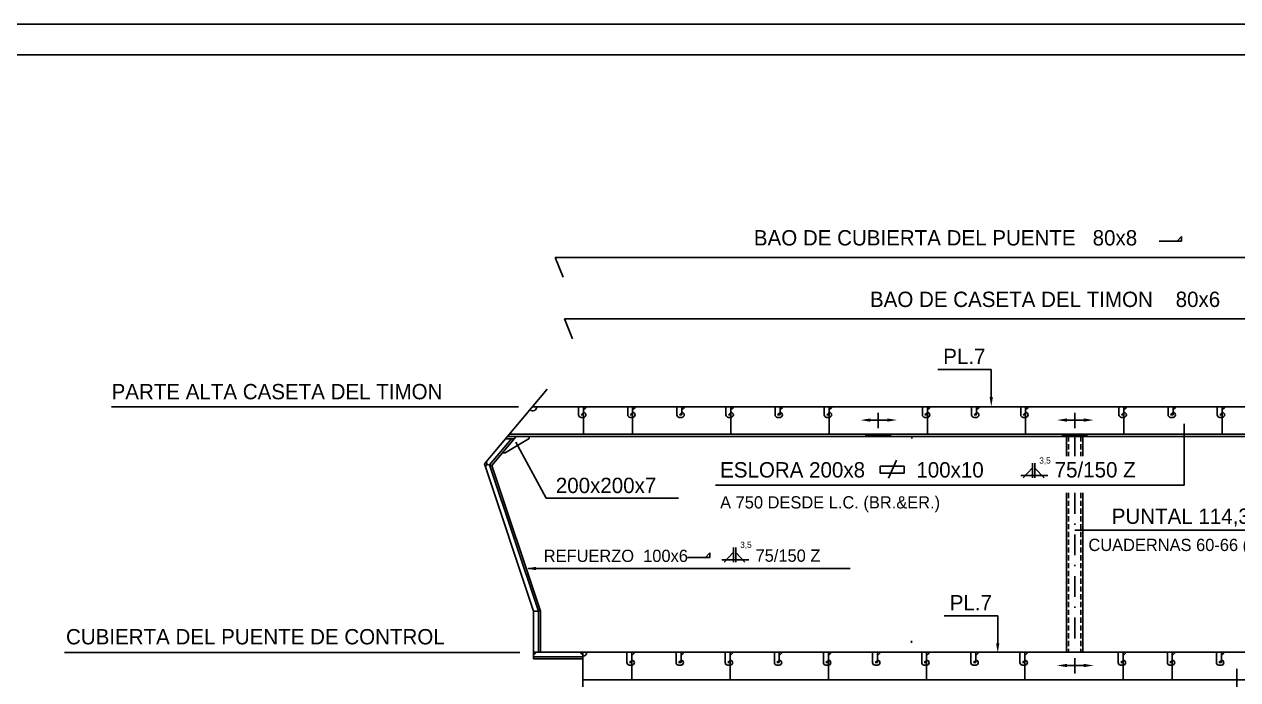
# Model space of a CAD drawing. Extents: x 14736 to 103911, y 8343 to 39843.
# Drawn here: x 45102 to 59923, y 31831 to 39843 of the extents above; entities that cross this region are included whole.
import ezdxf

# ---------------------------------------------------------------- set-up
doc = ezdxf.new("R2010")
doc.units = 0
doc.header["$LTSCALE"] = 20
doc.header["$MEASUREMENT"] = 0
doc.linetypes.add('RAYITAS2', pattern=[4.7625, 3.175, -1.5875])
doc.linetypes.add('TRAZO_Y_PUNTO', pattern=[25.4, 12.7, -6.35, 0, -6.35])
doc.layers.get('0').update_dxf_attribs({"linetype": 'CONTINUOUS'})
doc.styles.get("Standard").update_dxf_attribs({"font": 'Gothic.TTF'})

msp = doc.modelspace()

# ---------------------------------------------------------------- linework, layer by layer
at = {"color": 3}
for p, q in [((14735.8149593, 39842.942215), (103910.8149593, 39842.942215)), ((55554.8528095, 34443.0533885), (55849.7128987, 34443.0533885)), ((55554.8528095, 34443.0533885), (55849.7128987, 34443.0533885)), ((55554.8528095, 34443.0533885), (55554.8528095, 34354.0953774)), ((55554.8528095, 34443.0533885), (55554.8528095, 34354.0953774)), ((55755.1350963, 34515.3315688), (55657.775791, 34295.7168864)), ((55755.1350963, 34515.3315688), (55657.775791, 34295.7168864)), ((55849.7128987, 34443.0533885), (55849.7128987, 34354.0953774)), ((55849.7128987, 34443.0533885), (55849.7128987, 34354.0953774)), ((55554.8528095, 34354.0953774), (55849.7128987, 34354.0953774)), ((55554.8528095, 34354.0953774), (55849.7128987, 34354.0953774))]:
    msp.add_line(p, q, dxfattribs=at)
at = {"color": 2}
for p, q in [((15228.359857, 39467.942215), (103535.8149593, 39467.942215)), ((59237.4589912, 37246.9915151), (59183.7305377, 37190.8233665)), ((59237.4589912, 37190.8233665), (59237.4589912, 37246.9915151)), ((58965.0753754, 37190.8233665), (59237.4589912, 37190.8233665)), ((51587.7911849, 36993.5198412), (51685.4422711, 36749.8188252)), ((51699.8039888, 36241.4927758), (51797.4550749, 35997.7917597)), ((53476.6187542, 33381.4063971), (53422.8903006, 33325.2382486)), ((53476.6187542, 33325.2382486), (53476.6187542, 33381.4063971)), ((53204.2351384, 33325.2382486), (53476.6187542, 33325.2382486))]:
    msp.add_line(p, q, dxfattribs=at)
at = {"color": 6}
for p, q in [((51587.7911849, 36993.5198412), (65836.7039156, 36993.5198412)), ((51699.8039888, 36241.4927758), (65948.7167194, 36241.4927758)), ((50784.9629306, 34456.284362), (51053.0908011, 34775.5864731)), ((50813.1034431, 34450.919766), (51110.9280599, 34805.5864731)), ((55943.871039, 34780.4730984), (55943.871039, 34805.4730984)), ((50784.9629306, 34456.284362), (51381.0288936, 32668.0864731)), ((50813.1034431, 34450.919766), (51407.3812074, 32668.0864731)), ((57301.5028317, 34299.14299), (57415.2392766, 34419.6858367)), ((57415.2392766, 34299.14299), (57415.2392766, 34477.9408653)), ((57446.0602558, 34299.14299), (57446.0602558, 34477.9408653)), ((57557.4218436, 34299.14299), (57446.0602558, 34417.1688595)), ((57273.0078512, 34328.7134698), (57603.6957522, 34328.7134698)), ((53648.6507136, 33268.6774808), (53762.3871586, 33389.2203275)), ((53762.3871586, 33268.6774808), (53762.3871586, 33447.4753561)), ((53793.2081378, 33268.6774808), (53793.2081378, 33447.4753561)), ((53904.5697256, 33268.6774808), (53793.2081378, 33386.7033503)), ((53620.1557332, 33298.2479605), (53950.8436342, 33298.2479605)), ((51323.0538032, 32668.0864731), (51407.3812074, 32668.0864731)), ((51381.0288936, 32668.0864731), (51381.0288936, 32168.0864731)), ((51407.3812074, 32668.0864731), (51407.3812074, 32168.0864731)), ((55936.7684837, 32280.4730984), (55936.7684837, 32305.4730984)), ((51323.0538032, 32111.2972188), (51923.0538032, 32111.2972188)), ((51323.0538032, 32086.2972188), (51923.0538032, 32086.2972188))]:
    msp.add_line(p, q, dxfattribs=at)
at = {"color": 1}
for p, q in [((56912.3449138, 35623.0928703), (56259.1970025, 35623.0928703)), ((56912.3449138, 35288.0864731), (56912.3449138, 35623.0928703)), ((51137.527529, 35166.3536848), (46168.3175803, 35166.3536848)), ((51872.2031608, 35068.0864731), (51872.2031608, 35168.0864731)), ((52472.2031608, 35068.0864731), (52472.2031608, 35168.0864731)), ((53072.2031608, 35068.0864731), (53072.2031608, 35168.0864731)), ((53672.2031608, 35068.0864731), (53672.2031608, 35168.0864731)), ((54272.2031608, 35068.0864731), (54272.2031608, 35168.0864731)), ((54872.2031608, 35068.0864731), (54872.2031608, 35168.0864731)), ((56072.2031608, 35068.0864731), (56072.2031608, 35168.0864731)), ((56672.2031608, 35068.0864731), (56672.2031608, 35168.0864731)), ((57272.2031608, 35068.0864731), (57272.2031608, 35168.0864731)), ((58472.2031608, 35068.0864731), (58472.2031608, 35168.0864731)), ((59072.2031608, 35068.0864731), (59072.2031608, 35168.0864731)), ((59672.2031608, 35068.0864731), (59672.2031608, 35168.0864731)), ((51902.2031608, 35038.0864731), (51932.2031608, 35038.0864731)), ((52502.2031608, 35038.0864731), (52532.2031608, 35038.0864731)), ((53102.2031608, 35038.0864731), (53132.2031608, 35038.0864731)), ((53702.2031608, 35038.0864731), (53732.2031608, 35038.0864731)), ((54302.2031608, 35038.0864731), (54332.2031608, 35038.0864731)), ((54902.2031608, 35038.0864731), (54932.2031608, 35038.0864731)), ((55435.6393893, 35004.8094512), (55538.7909604, 35004.8094512)), ((55641.9425314, 35004.8094512), (55538.7909604, 35004.8094512)), ((56102.2031608, 35038.0864731), (56132.2031608, 35038.0864731)), ((56702.2031608, 35038.0864731), (56732.2031608, 35038.0864731)), ((57302.2031608, 35038.0864731), (57332.2031608, 35038.0864731)), ((57835.6393893, 35004.8094512), (57938.7909604, 35004.8094512)), ((58041.9425314, 35004.8094512), (57938.7909604, 35004.8094512)), ((58502.2031608, 35038.0864731), (58532.2031608, 35038.0864731)), ((59102.2031608, 35038.0864731), (59132.2031608, 35038.0864731)), ((59702.2031608, 35038.0864731), (59732.2031608, 35038.0864731)), ((59268.6043518, 34958.5291498), (59268.6043518, 34210.7958032)), ((50975.6271964, 34605.5864731), (51267.6256432, 34780.5864731)), ((51107.0574293, 34735.5211072), (51474.145423, 34051.836001)), ((51267.6256432, 34805.5864731), (51267.6256432, 34780.5864731)), ((57832.2031608, 34805.5864731), (57832.2031608, 34561.7604854)), ((58032.2031608, 34805.5864731), (58032.2031608, 34561.7604854)), ((50752.5230939, 34462.4685641), (50813.1034431, 34450.919766)), ((59268.6043518, 34210.7958032), (53544.308963, 34210.7958032)), ((57832.2031608, 34114.4930824), (57832.2031608, 32168.0864731)), ((58032.2031608, 34114.4930824), (58032.2031608, 32168.0864731)), ((51474.145423, 34051.836001), (53092.6712772, 34051.836001)), ((57932.2031608, 33657.7932562), (61540.0621914, 33657.7932562)), ((51258.6832597, 33191.7699382), (55190.1381044, 33191.7699382)), ((56991.6679121, 32612.5874478), (56338.5200008, 32612.5874478)), ((56991.6679121, 32277.5810506), (56991.6679121, 32612.5874478)), ((51153.2852315, 32162.3841281), (45592.9647645, 32162.3841281)), ((52463.0538032, 32039.6047845), (52463.0538032, 32168.0864731)), ((53063.0538032, 32039.6047845), (53063.0538032, 32168.0864731)), ((53663.0538032, 32039.6047845), (53663.0538032, 32168.0864731)), ((54263.0538032, 32039.6047845), (54263.0538032, 32168.0864731)), ((54863.0538032, 32039.6047845), (54863.0538032, 32168.0864731)), ((55463.0538032, 32039.6047845), (55463.0538032, 32168.0864731)), ((56063.0538032, 32039.6047845), (56063.0538032, 32168.0864731)), ((56663.0538032, 32039.6047845), (56663.0538032, 32168.0864731)), ((57263.0538032, 32039.6047845), (57263.0538032, 32168.0864731)), ((58463.0538032, 32039.6047845), (58463.0538032, 32168.0864731)), ((59063.0538032, 32039.6047845), (59063.0538032, 32168.0864731)), ((59663.0538032, 32039.6047845), (59663.0538032, 32168.0864731)), ((52493.0538032, 32009.6047845), (52523.0538032, 32009.6047845)), ((53093.0538032, 32009.6047845), (53123.0538032, 32009.6047845)), ((53693.0538032, 32009.6047845), (53723.0538032, 32009.6047845)), ((54293.0538032, 32009.6047845), (54323.0538032, 32009.6047845)), ((54893.0538032, 32009.6047845), (54923.0538032, 32009.6047845)), ((55493.0538032, 32009.6047845), (55523.0538032, 32009.6047845)), ((56093.0538032, 32009.6047845), (56123.0538032, 32009.6047845)), ((56693.0538032, 32009.6047845), (56723.0538032, 32009.6047845)), ((57293.0538032, 32009.6047845), (57323.0538032, 32009.6047845)), ((57835.6393893, 32004.8094512), (57938.7909604, 32004.8094512)), ((58041.9425314, 32004.8094512), (57938.7909604, 32004.8094512)), ((58493.0538032, 32009.6047845), (58523.0538032, 32009.6047845)), ((59093.0538032, 32009.6047845), (59123.0538032, 32009.6047845)), ((59693.0538032, 32009.6047845), (59723.0538032, 32009.6047845)), ((59911.4105081, 31962.1170827), (59911.4105081, 31161.2961881))]:
    msp.add_line(p, q, dxfattribs=at)
at = {"color": 7}
for p, q in [((50723.0538032, 34468.0864731), (51489.5415276, 35380.8642017)), ((51310.8654799, 35168.0864731), (66312.1284013, 35168.0864731)), ((51932.2031608, 34830.5864731), (51932.2031608, 35168.0864731)), ((52532.2031608, 34830.5864731), (52532.2031608, 35168.0864731)), ((53132.2031608, 35068.0864731), (53132.2031608, 35168.0864731)), ((53732.2031608, 34830.5864731), (53732.2031608, 35168.0864731)), ((54332.2031608, 35068.0864731), (54332.2031608, 35168.0864731)), ((54932.2031608, 34830.5864731), (54932.2031608, 35168.0864731)), ((56132.2031608, 34830.5864731), (56132.2031608, 35168.0864731)), ((56732.2031608, 35068.0864731), (56732.2031608, 35168.0864731)), ((57332.2031608, 34830.5864731), (57332.2031608, 35168.0864731)), ((58532.2031608, 34830.5864731), (58532.2031608, 35168.0864731)), ((59132.2031608, 35068.0864731), (59132.2031608, 35168.0864731)), ((59732.2031608, 34830.5864731), (59732.2031608, 35168.0864731)), ((51903.016694, 35068.0864731), (51932.2031608, 35095.8468455)), ((51903.016694, 35068.0864731), (51932.2031608, 35068.0864731)), ((52503.016694, 35068.0864731), (52532.2031608, 35095.8468455)), ((52503.016694, 35068.0864731), (52532.2031608, 35068.0864731)), ((53103.016694, 35068.0864731), (53132.2031608, 35095.8468455)), ((53103.016694, 35068.0864731), (53132.2031608, 35068.0864731)), ((53703.016694, 35068.0864731), (53732.2031608, 35095.8468455)), ((53703.016694, 35068.0864731), (53732.2031608, 35068.0864731)), ((54303.016694, 35068.0864731), (54332.2031608, 35095.8468455)), ((54303.016694, 35068.0864731), (54332.2031608, 35068.0864731)), ((54903.016694, 35068.0864731), (54932.2031608, 35095.8468455)), ((54903.016694, 35068.0864731), (54932.2031608, 35068.0864731)), ((55532.2031608, 34905.5859772), (55532.2031608, 35093.0864731)), ((56103.016694, 35068.0864731), (56132.2031608, 35095.8468455)), ((56103.016694, 35068.0864731), (56132.2031608, 35068.0864731)), ((56703.016694, 35068.0864731), (56732.2031608, 35095.8468455)), ((56703.016694, 35068.0864731), (56732.2031608, 35068.0864731)), ((57303.016694, 35068.0864731), (57332.2031608, 35095.8468455)), ((57303.016694, 35068.0864731), (57332.2031608, 35068.0864731)), ((57932.2031608, 34905.5859772), (57932.2031608, 35093.0864731)), ((58503.016694, 35068.0864731), (58532.2031608, 35095.8468455)), ((58503.016694, 35068.0864731), (58532.2031608, 35068.0864731)), ((59103.016694, 35068.0864731), (59132.2031608, 35095.8468455)), ((59103.016694, 35068.0864731), (59132.2031608, 35068.0864731)), ((59703.016694, 35068.0864731), (59732.2031608, 35095.8468455)), ((59703.016694, 35068.0864731), (59732.2031608, 35068.0864731)), ((55381.8234594, 34830.5864731), (55381.8234594, 34805.5864731)), ((55679.8191363, 34830.5864731), (55679.8191363, 34805.5864731)), ((57781.8234594, 34830.5864731), (57781.8234594, 34805.5864731)), ((58079.8191363, 34830.5864731), (58079.8191363, 34805.5864731)), ((50723.0538032, 34468.0864731), (51323.0538032, 32668.0864731)), ((51323.0538032, 32086.2972188), (51323.0538032, 32668.0864731)), ((51323.0538032, 32168.0864731), (67512.1284013, 32168.0864731)), ((51923.0538032, 29668.0864731), (51923.0538032, 32168.0864731)), ((52523.0538032, 31830.5864731), (52523.0538032, 32168.0864731)), ((53123.0538032, 32039.6047845), (53123.0538032, 32168.0864731)), ((53723.0538032, 31830.5864731), (53723.0538032, 32168.0864731)), ((54323.0538032, 32039.6047845), (54323.0538032, 32168.0864731)), ((54923.0538032, 31830.5864731), (54923.0538032, 32168.0864731)), ((55523.0538032, 32039.6047845), (55523.0538032, 32168.0864731)), ((56123.0538032, 31830.5864731), (56123.0538032, 32168.0864731)), ((56723.0538032, 32039.6047845), (56723.0538032, 32168.0864731)), ((57323.0538032, 31830.5864731), (57323.0538032, 32168.0864731)), ((58523.0538032, 31830.5864731), (58523.0538032, 32168.0864731)), ((59123.0538032, 31830.5864731), (59123.0538032, 32168.0864731)), ((59723.0538032, 32039.6047845), (59723.0538032, 32168.0864731)), ((51923.0538032, 32068.0864731), (51923.0538032, 31830.5864731)), ((52493.8673364, 32039.6047845), (52523.0538032, 32067.3651569)), ((52493.8673364, 32039.6047845), (52523.0538032, 32039.6047845)), ((53093.8673364, 32039.6047845), (53123.0538032, 32067.3651569)), ((53093.8673364, 32039.6047845), (53123.0538032, 32039.6047845)), ((53693.8673364, 32039.6047845), (53723.0538032, 32067.3651569)), ((53693.8673364, 32039.6047845), (53723.0538032, 32039.6047845)), ((54293.8673364, 32039.6047845), (54323.0538032, 32067.3651569)), ((54293.8673364, 32039.6047845), (54323.0538032, 32039.6047845)), ((54893.8673364, 32039.6047845), (54923.0538032, 32067.3651569)), ((54893.8673364, 32039.6047845), (54923.0538032, 32039.6047845)), ((55493.8673364, 32039.6047845), (55523.0538032, 32067.3651569)), ((55493.8673364, 32039.6047845), (55523.0538032, 32039.6047845)), ((56093.8673364, 32039.6047845), (56123.0538032, 32067.3651569)), ((56093.8673364, 32039.6047845), (56123.0538032, 32039.6047845)), ((56693.8673364, 32039.6047845), (56723.0538032, 32067.3651569)), ((56693.8673364, 32039.6047845), (56723.0538032, 32039.6047845)), ((57293.8673364, 32039.6047845), (57323.0538032, 32067.3651569)), ((57293.8673364, 32039.6047845), (57323.0538032, 32039.6047845)), ((57932.2031608, 31905.5859772), (57932.2031608, 32093.0864731)), ((58493.8673364, 32039.6047845), (58523.0538032, 32067.3651569)), ((58493.8673364, 32039.6047845), (58523.0538032, 32039.6047845)), ((59093.8673364, 32039.6047845), (59123.0538032, 32067.3651569)), ((59093.8673364, 32039.6047845), (59123.0538032, 32039.6047845)), ((59693.8673364, 32039.6047845), (59723.0538032, 32067.3651569)), ((59693.8673364, 32039.6047845), (59723.0538032, 32039.6047845))]:
    msp.add_line(p, q, dxfattribs=at)
at = {"color": 6, "linetype": 'Continuous'}
for p, q in [((51027.4562786, 34830.5864731), (66601.4141156, 34830.5864731)), ((50981.2710754, 34775.5864731), (51085.7361309, 34775.5864731)), ((51006.4630044, 34805.5864731), (66622.842687, 34805.5864731)), ((51923.0538032, 31830.5864731), (67593.1284013, 31830.5864731))]:
    msp.add_line(p, q, dxfattribs=at)
at = {"color": 7, "linetype": 'Continuous'}
for p, q in [((55381.8234594, 34818.0864731), (55679.8191363, 34818.0864731)), ((57781.8234594, 34818.0864731), (58079.8191363, 34818.0864731))]:
    msp.add_line(p, q, dxfattribs=at)
at = {"color": 6, "linetype": 'RAYITAS2'}
for p, q in [((57857.2031608, 34805.5864731), (57857.2031608, 34561.7604854)), ((58007.2031608, 34805.5864731), (58007.2031608, 34561.7604854)), ((57857.2031608, 34114.4930824), (57857.2031608, 32168.0864731)), ((58007.2031608, 34114.4930824), (58007.2031608, 32168.0864731))]:
    msp.add_line(p, q, dxfattribs=at)
at = {"color": 6, "linetype": 'TRAZO_Y_PUNTO'}
for p, q in [((57932.2031608, 34805.5864731), (57932.2031608, 34561.7604854)), ((57932.2031608, 34114.4930824), (57932.2031608, 32168.0864731))]:
    msp.add_line(p, q, dxfattribs=at)
at = {"color": 1, "linetype": 'Continuous'}
msp.add_line((50942.9818666, 34605.5864731), (50975.6271964, 34605.5864731), dxfattribs=at)
at = {"color": 3}
for centre, radius, start, end in [((51310.8654799, 35168.0864731), 50, 229.9787794905, 0), ((51323.0538032, 32168.0864731), 25, 270, 0), ((51923.0538032, 32168.0864731), 25, 180, 270), ((51923.0538032, 32168.0864731), 50, 270, 0)]:
    msp.add_arc(centre, radius, start, end, dxfattribs=at)
at = {"color": 1}
for centre, start, end in [((51932.2031608, 35168.0864731), 270, 0), ((52532.2031608, 35168.0864731), 270, 0), ((53132.2031608, 35168.0864731), 270, 0), ((53732.2031608, 35168.0864731), 270, 0), ((54332.2031608, 35168.0864731), 270, 0), ((54932.2031608, 35168.0864731), 270, 0), ((56132.2031608, 35168.0864731), 270, 0), ((56732.2031608, 35168.0864731), 270, 0), ((57332.2031608, 35168.0864731), 270, 0), ((58532.2031608, 35168.0864731), 270, 0), ((59132.2031608, 35168.0864731), 270, 0), ((59732.2031608, 35168.0864731), 270, 0), ((51902.2031608, 35068.0864731), 180, 270), ((51932.2031608, 35068.0864731), 270, 90), ((52502.2031608, 35068.0864731), 180, 270), ((52532.2031608, 35068.0864731), 270, 90), ((53102.2031608, 35068.0864731), 180, 270), ((53132.2031608, 35068.0864731), 270, 90), ((53702.2031608, 35068.0864731), 180, 270), ((53732.2031608, 35068.0864731), 270, 90), ((54302.2031608, 35068.0864731), 180, 270), ((54332.2031608, 35068.0864731), 270, 90), ((54902.2031608, 35068.0864731), 180, 270), ((54932.2031608, 35068.0864731), 270, 90), ((56102.2031608, 35068.0864731), 180, 270), ((56132.2031608, 35068.0864731), 270, 90), ((56702.2031608, 35068.0864731), 180, 270), ((56732.2031608, 35068.0864731), 270, 90), ((57302.2031608, 35068.0864731), 180, 270), ((57332.2031608, 35068.0864731), 270, 90), ((58502.2031608, 35068.0864731), 180, 270), ((58532.2031608, 35068.0864731), 270, 90), ((59102.2031608, 35068.0864731), 180, 270), ((59132.2031608, 35068.0864731), 270, 90), ((59702.2031608, 35068.0864731), 180, 270), ((59732.2031608, 35068.0864731), 270, 90), ((50723.0538032, 34468.0864731), 284.6208739886, 49.9787794905), ((52523.0538032, 32168.0864731), 270, 0), ((53123.0538032, 32168.0864731), 270, 0), ((53723.0538032, 32168.0864731), 270, 0), ((54323.0538032, 32168.0864731), 270, 0), ((54923.0538032, 32168.0864731), 270, 0), ((55523.0538032, 32168.0864731), 270, 0), ((56123.0538032, 32168.0864731), 270, 0), ((56723.0538032, 32168.0864731), 270, 0), ((57323.0538032, 32168.0864731), 270, 0), ((58523.0538032, 32168.0864731), 270, 0), ((59123.0538032, 32168.0864731), 270, 0), ((59723.0538032, 32168.0864731), 270, 0), ((52493.0538032, 32039.6047845), 180, 270), ((52523.0538032, 32039.6047845), 270, 90), ((53093.0538032, 32039.6047845), 180, 270), ((53123.0538032, 32039.6047845), 270, 90), ((53693.0538032, 32039.6047845), 180, 270), ((53723.0538032, 32039.6047845), 270, 90), ((54293.0538032, 32039.6047845), 180, 270), ((54323.0538032, 32039.6047845), 270, 90), ((54893.0538032, 32039.6047845), 180, 270), ((54923.0538032, 32039.6047845), 270, 90), ((55493.0538032, 32039.6047845), 180, 270), ((55523.0538032, 32039.6047845), 270, 90), ((56093.0538032, 32039.6047845), 180, 270), ((56123.0538032, 32039.6047845), 270, 90), ((56693.0538032, 32039.6047845), 180, 270), ((56723.0538032, 32039.6047845), 270, 90), ((57293.0538032, 32039.6047845), 180, 270), ((57323.0538032, 32039.6047845), 270, 90), ((58493.0538032, 32039.6047845), 180, 270), ((58523.0538032, 32039.6047845), 270, 90), ((59093.0538032, 32039.6047845), 180, 270), ((59123.0538032, 32039.6047845), 270, 90), ((59693.0538032, 32039.6047845), 180, 270), ((59723.0538032, 32039.6047845), 270, 90)]:
    msp.add_arc(centre, 30, start, end, dxfattribs=at)
for points in [[(56932.3449138, 35288.0864731), (56892.3449138, 35288.0864731), (56912.3449138, 35168.0864731)], [(55435.6393893, 34984.8094512), (55435.6393893, 35024.8094512), (55315.6393893, 35004.8094512)], [(55641.9425314, 34984.8094512), (55641.9425314, 35024.8094512), (55761.9425314, 35004.8094512)], [(57835.6393893, 34984.8094512), (57835.6393893, 35024.8094512), (57715.6393893, 35004.8094512)], [(58041.9425314, 34984.8094512), (58041.9425314, 35024.8094512), (58161.9425314, 35004.8094512)], [(51350.5506466, 33170.6221716), (51350.5506466, 33210.6221716), (51230.5506466, 33190.6221716)], [(57011.6679121, 32277.5810506), (56971.6679121, 32277.5810506), (56991.6679121, 32157.5810506)], [(57835.6393893, 31984.8094512), (57835.6393893, 32024.8094512), (57715.6393893, 32004.8094512)], [(58041.9425314, 31984.8094512), (58041.9425314, 32024.8094512), (58161.9425314, 32004.8094512)]]:
    msp.add_solid(points, dxfattribs=at)

# ---------------------------------------------------------------- texts
at = {"color": 3}
for s, height, p in [('BAO DE CUBIERTA DEL PUENTE   80x8', 187.5, (54012.8841437, 37138.7778172)), ('BAO DE CASETA DEL TIMON    80x6', 187.5, (55430.9505216, 36386.7507517)), ('PL.7', 187.5, (56325.775354, 35689.0538537)), ('PARTE ALTA CASETA DEL TIMON', 187.5, (46168.3175803, 35258.5165179)), ('3,5', 75, (57499.1391105, 34472.9620031)), ('ESLORA 200x8         100x10', 187.5, (53600.6831338, 34302.708534)), ('75/150 Z', 187.5, (57686.6178245, 34303.2256482)), ('200x200x7', 187.5, (51594.1761011, 34112.4294082)), ('A 750 DESDE L.C. (BR.&ER.)', 150, (53600.6831338, 33923.9866221)), ('PUNTAL 114,3%%cx10', 187.5, (58383.962272, 33735.9161519)), ('3,5', 75, (53846.2869924, 33442.4964939)), ('CUADERNAS 60-66 (BR.&ER.)', 150, (58099.0388787, 33403.8940872)), ('REFUERZO  100x6', 150, (51446.3791584, 33270.1110957)), ('75/150 Z', 150, (54033.7657064, 33272.760139)), ('PL.7', 187.5, (56405.0983523, 32678.5484313)), ('CUBIERTA DEL PUENTE DE CONTROL', 187.5, (45611.6863346, 32262.8119899))]:
    msp.add_text(s, height=height, dxfattribs=at).set_placement(p)

doc.saveas('drawing.dxf')
